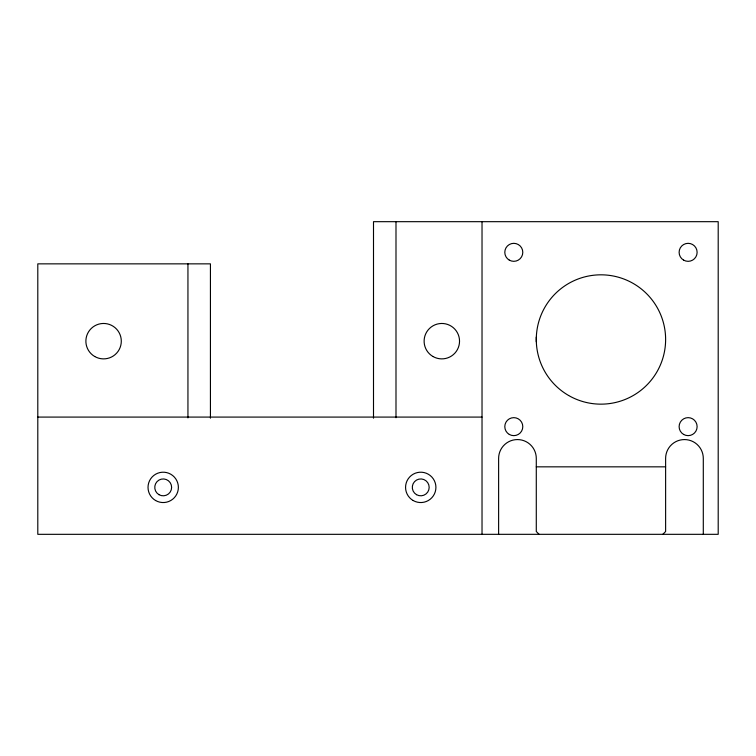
<?xml version="1.0" encoding="UTF-8"?>
<svg xmlns="http://www.w3.org/2000/svg" width="756" height="756" viewBox="0 0 756 756"><rect width="100%" height="100%" fill="white"/><g stroke="black" fill="none" stroke-linecap="round" stroke-linejoin="round"><path stroke-width="1.13" d="M662.814 534.322L665.62 531.506L665.62 458.41A18.834 18.834 0 0 1 684.463 439.567A18.834 18.834 0 0 1 703.297 458.41L703.297 534.322M37.8 417.085L482.026 417.085M536.288 466.839L665.62 466.839M539.104 534.322L536.288 531.506L536.288 458.41A18.834 18.834 0 0 0 517.454 439.567A18.834 18.834 0 0 0 498.62 458.41L498.62 534.322M536.288 337.053L536.288 341.759M482.026 221.678L482.026 534.322M395.993 221.678L395.993 417.747M373.502 418.2L373.502 221.678L718.2 221.678L718.2 534.322L37.8 534.322L37.8 263.853L210.433 263.853L210.433 418.181M187.942 263.853L187.942 417.898M432.971 356.511A17.709 17.709 0 0 0 459.535 341.173A17.709 17.709 0 0 0 432.971 325.836A17.709 17.709 0 0 0 432.971 356.511M416.518 494.679A8.439 8.439 0 0 0 429.172 487.374A8.439 8.439 0 0 0 416.518 480.069A8.439 8.439 0 0 0 416.518 494.679M94.736 356.511A17.709 17.709 0 0 0 121.3 341.173A17.709 17.709 0 0 0 94.736 325.836A17.709 17.709 0 0 0 94.736 356.511M158.977 494.679A8.439 8.439 0 0 0 171.631 487.374A8.439 8.439 0 0 0 158.977 480.069A8.439 8.439 0 0 0 158.977 494.679M568.625 395.492A64.666 64.666 0 0 0 665.62 339.482A64.666 64.666 0 0 0 568.625 283.481A64.666 64.666 0 0 0 568.625 395.492M683.613 434.435A8.996 8.996 0 0 0 697.117 426.649A8.996 8.996 0 0 0 683.613 418.852A8.996 8.996 0 0 0 683.613 434.435M683.613 260.121A8.996 8.996 0 0 0 697.117 252.324A8.996 8.996 0 0 0 683.613 244.538A8.996 8.996 0 0 0 683.613 260.121M509.298 260.121A8.996 8.996 0 0 0 522.793 252.324A8.996 8.996 0 0 0 509.298 244.538A8.996 8.996 0 0 0 509.298 260.121M509.298 434.435A8.996 8.996 0 0 0 522.793 426.649A8.996 8.996 0 0 0 509.298 418.852A8.996 8.996 0 0 0 509.298 434.435M155.604 500.519A15.186 15.186 0 0 0 178.378 487.374A15.186 15.186 0 0 0 155.604 474.229A15.186 15.186 0 0 0 155.604 500.519M413.145 500.519A15.186 15.186 0 0 0 435.919 487.374A15.186 15.186 0 0 0 413.145 474.229A15.186 15.186 0 0 0 413.145 500.519"/></g></svg>
